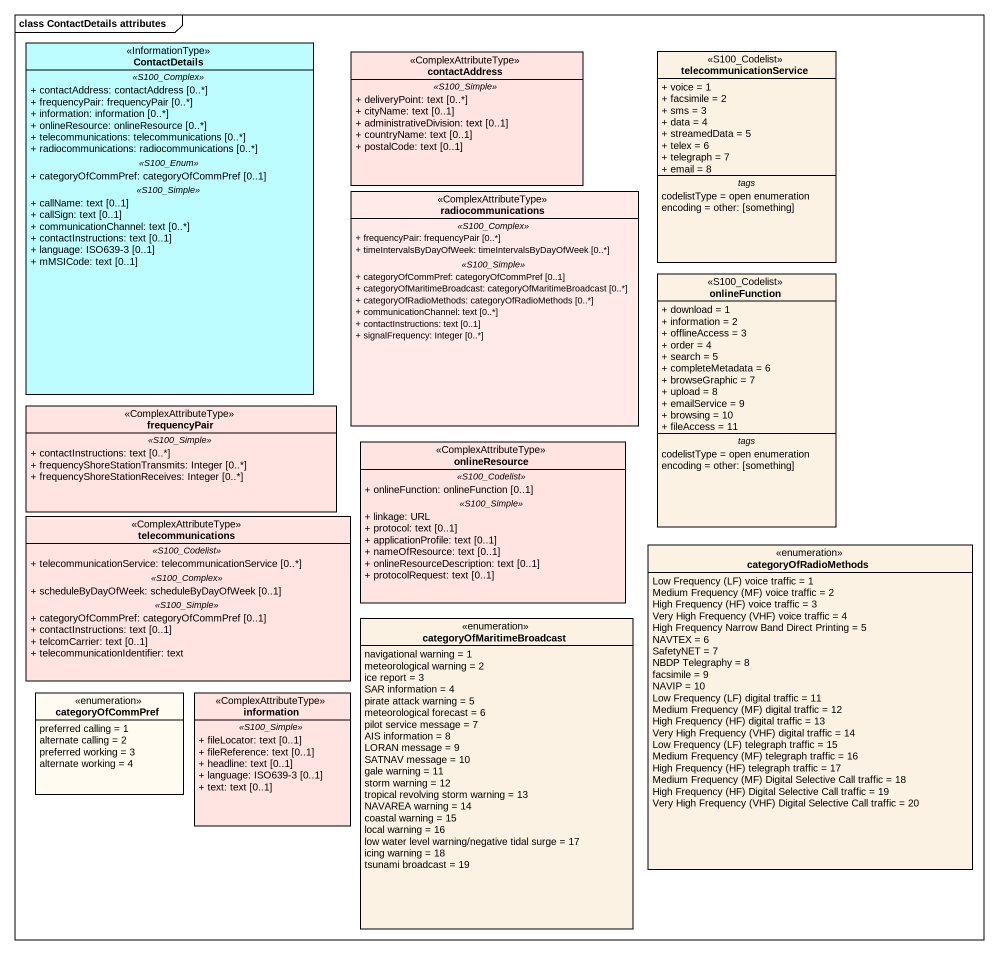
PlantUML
@startuml
mainframe class ContactDetails attributes
hide circle
hide empty members
skinparam classAttributeIconSize 0
class ContactDetails <<InformationType>> #BEFDFF {
  .. <<S100_Complex>> ..
  + contactAddress: contactAddress [0..*]
  + frequencyPair: frequencyPair [0..*]
  + information: information [0..*]
  + onlineResource: onlineResource [0..*]
  + telecommunications: telecommunications [0..*]
  + radiocommunications: radiocommunications [0..*]
  .. <<S100_Enum>> ..
  + categoryOfCommPref: categoryOfCommPref [0..1]
  .. <<S100_Simple>> ..
  + callName: text [0..1]
  + callSign: text [0..1]
  + communicationChannel: text [0..*]
  + contactInstructions: text [0..1]
  + language: ISO639-3 [0..1]
  + mMSICode: text [0..1]
}
class contactAddress <<ComplexAttributeType>> #FFE4E1 {
  .. <<S100_Simple>> ..
  + deliveryPoint: text [0..*]
  + cityName: text [0..1]
  + administrativeDivision: text [0..1]
  + countryName: text [0..1]
  + postalCode: text [0..1]
}
class telecommunicationService <<S100_Codelist>> {
  + voice = 1
  + facsimile = 2
  + sms = 3
  + data = 4
  + streamedData = 5
  + telex = 6
  + telegraph = 7
  + email = 8
  -- tags --
  codelistType = open enumeration
  encoding = other: [something]
}
class radiocommunications <<ComplexAttributeType>> #FFE9E9 {
  .. <<S100_Complex>> ..
  + frequencyPair: frequencyPair [0..*]
  + timeIntervalsByDayOfWeek: timeIntervalsByDayOfWeek [0..*]
  .. <<S100_Simple>> ..
  + categoryOfCommPref: categoryOfCommPref [0..1]
  + categoryOfMaritimeBroadcast: categoryOfMaritimeBroadcast [0..*]
  + categoryOfRadioMethods: categoryOfRadioMethods [0..*]
  + communicationChannel: text [0..*]
  + contactInstructions: text [0..1]
  + signalFrequency: Integer [0..*]
}
class onlineFunction <<S100_Codelist>> {
  + download = 1
  + information = 2
  + offlineAccess = 3
  + order = 4
  + search = 5
  + completeMetadata = 6
  + browseGraphic = 7
  + upload = 8
  + emailService = 9
  + browsing = 10
  + fileAccess = 11
  -- tags --
  codelistType = open enumeration
  encoding = other: [something]
}
class frequencyPair <<ComplexAttributeType>> #FFE4E1 {
  .. <<S100_Simple>> ..
  + contactInstructions: text [0..*]
  + frequencyShoreStationTransmits: Integer [0..*]
  + frequencyShoreStationReceives: Integer [0..*]
}
class onlineResource <<ComplexAttributeType>> #FFE4E1 {
  .. <<S100_Codelist>> ..
  + onlineFunction: onlineFunction [0..1]
  .. <<S100_Simple>> ..
  + linkage: URL
  + protocol: text [0..1]
  + applicationProfile: text [0..1]
  + nameOfResource: text [0..1]
  + onlineResourceDescription: text [0..1]
  + protocolRequest: text [0..1]
}
class telecommunications <<ComplexAttributeType>> #FFE4E1 {
  .. <<S100_Codelist>> ..
  + telecommunicationService: telecommunicationService [0..*]
  .. <<S100_Complex>> ..
  + scheduleByDayOfWeek: scheduleByDayOfWeek [0..1]
  .. <<S100_Simple>> ..
  + categoryOfCommPref: categoryOfCommPref [0..1]
  + contactInstructions: text [0..1]
  + telcomCarrier: text [0..1]
  + telecommunicationIdentifier: text
}
enum categoryOfRadioMethods #FCF2E3 {
  {field} Low Frequency (LF) voice traffic = 1
  {field} Medium Frequency (MF) voice traffic = 2
  {field} High Frequency (HF) voice traffic = 3
  {field} Very High Frequency (VHF) voice traffic = 4
  High Frequency Narrow Band Direct Printing = 5
  NAVTEX = 6
  SafetyNET = 7
  NBDP Telegraphy = 8
  facsimile = 9
  NAVIP = 10
  {field} Low Frequency (LF) digital traffic = 11
  {field} Medium Frequency (MF) digital traffic = 12
  {field} High Frequency (HF) digital traffic = 13
  {field} Very High Frequency (VHF) digital traffic = 14
  {field} Low Frequency (LF) telegraph traffic = 15
  {field} Medium Frequency (MF) telegraph traffic = 16
  {field} High Frequency (HF) telegraph traffic = 17
  {field} Medium Frequency (MF) Digital Selective Call traffic = 18
  {field} High Frequency (HF) Digital Selective Call traffic = 19
  {field} Very High Frequency (VHF) Digital Selective Call traffic = 20
}
enum categoryOfMaritimeBroadcast #FCF2E3 {
  navigational warning = 1
  meteorological warning = 2
  ice report = 3
  SAR information = 4
  pirate attack warning = 5
  meteorological forecast = 6
  pilot service message = 7
  AIS information = 8
  LORAN message = 9
  SATNAV message = 10
  gale warning = 11
  storm warning = 12
  tropical revolving storm warning = 13
  NAVAREA warning = 14
  coastal warning = 15
  local warning = 16
  low water level warning/negative tidal surge = 17
  icing warning = 18
  tsunami broadcast = 19
}
enum categoryOfCommPref #FFFBF0 {
  preferred calling = 1
  alternate calling = 2
  preferred working = 3
  alternate working = 4
}
class information <<ComplexAttributeType>> #FFE4E1 {
  .. <<S100_Simple>> ..
  + fileLocator: text [0..1]
  + fileReference: text [0..1]
  + headline: text [0..1]
  + language: ISO639-3 [0..1]
  + text: text [0..1]
}
@enduml
